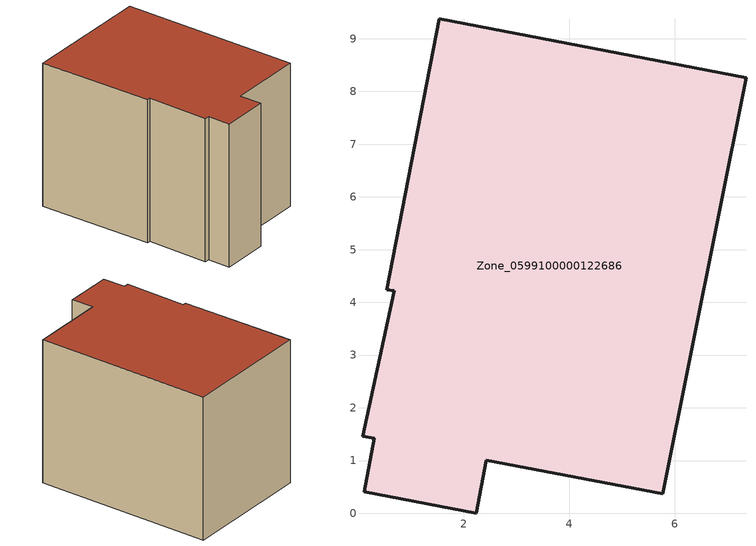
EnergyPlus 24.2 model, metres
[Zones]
Zone_0599100000122686
 floor ground (C_G): 0.3,1.42 0.08,1.46 0.68,4.22 0.53,4.24 1.53,9.38 7.35,8.26 5.77,0.37 2.42,1.01 2.23,0 0.11,0.41 z0
 wall outside (C_F): 0.11,0.41 2.23,0 2.42,1.01 5.77,0.37 7.35,8.26 1.53,9.38 0.53,4.24 0.68,4.22 0.08,1.46 0.3,1.42 0.11,0.41 z0:6.56
 roof outside (C_R): 0.08,1.46 0.3,1.42 0.11,0.41 2.23,0 2.42,1.01 5.77,0.37 7.35,8.26 1.53,9.38 0.53,4.24 0.68,4.22 z6.56
[BUILDING]
Pand.0599100000122686: North Axis=0; Terrain=City; Loads Convergence Tolerance Value=0.04; Temperature Convergence Tolerance Value=0.4; Solar Distribution=FullExterior; Maximum Number of Warmup Days=25; Minimum Number of Warmup Days=1
[Site:Location]
Rotterdam.The.Hague.AP_ZH_NLD Design_Conditions: Latitude=51.96; Longitude=4.45; Time Zone=1; Elevation=-4.5
[SITE:GROUNDTEMPERATURE:BUILDINGSURFACE]
18, 18, 18, 18, 18, 18, 18, 18, 18, 18, 18, 18
[MATERIAL] Thermal Absorptance=0.9; Solar Absorptance=0.7; Visible Absorptance=0.7
Name | Roughness | Thickness | Conductivity | Density | Specific Heat
G.TC.1946-1964 | MediumSmooth | 0.15 | 1 | 540 | 1210
F.TC.1946-1964 | Rough | 0.3 | 0.857143 | 1920 | 840
R.TC.1946-1964 | MediumRough | 0.2 | 0.235294 | 1500 | 1000
[CONSTRUCTION]
C_G: G.TC.1946-1964
C_F: F.TC.1946-1964
C_R: R.TC.1946-1964
[ZONE]
Zone_0599100000122686: Type=1; Multiplier=1; Ceiling Height=Autocalculate; Volume=Autocalculate; Floor Area=autocalculate; Part of Total Floor Area=Yes
[ZONEINFILTRATION:DESIGNFLOWRATE]
Infil_Zone_0599100000122686: Zone or ZoneList or Space or SpaceList=Zone_0599100000122686; Schedule=AlwaysOn; Design Flow Rate Calculation Method=Flow/Area; Flow Rate per Floor Area=0.003; Constant Term Coefficient=1; Temperature Term Coefficient=0; Velocity Term Coefficient=0; Velocity Squared Term Coefficient=0
[HVACTEMPLATE:ZONE:IDEALLOADSAIRSYSTEM]
Zone_0599100000122686: Maximum Heating Supply Air Temperature=50; Minimum Cooling Supply Air Temperature=13; Maximum Heating Supply Air Humidity Ratio=0.0156; Minimum Cooling Supply Air Humidity Ratio=0.0077; Heating Limit=NoLimit; Cooling Limit=NoLimit; Dehumidification Control Type=ConstantSensibleHeatRatio; Cooling Sensible Heat Ratio=0.7; Dehumidification Setpoint=60; Humidification Control Type=None; Humidification Setpoint=30; Outdoor Air Method=None; Outdoor Air Flow Rate per Person=0.00944; Outdoor Air Flow Rate per Zone Floor Area=0; Outdoor Air Flow Rate per Zone=0; Demand Controlled Ventilation Type=None; Outdoor Air Economizer Type=NoEconomizer; Heat Recovery Type=None; Sensible Heat Recovery Effectiveness=0.7; Latent Heat Recovery Effectiveness=0.65
[ZONECONTROL:THERMOSTAT]
ThermostatControl_Zone_0599100000122686: Zone or ZoneList=Zone_0599100000122686; Control Type Schedule=DualSetpointControlType; Control 1=Thermostat_Zone_0599100000122686; Temperature Difference Between Cutout And Setpoint=0
[THERMOSTATSETPOINT:DUALSETPOINT]
Thermostat_Zone_0599100000122686: Heating Setpoint Temperature Schedule=HeatingSetpoint_Zone_0599100000122686; Cooling Setpoint Temperature Schedule=CoolingSetpoint_Zone_0599100000122686
[SCHEDULE:COMPACT]
HeatingSetpoint_Zone_0599100000122686: Through: 12/31, For: AllDays, Until: 24:00, 21
CoolingSetpoint_Zone_0599100000122686: Through: 12/31, For: AllDays, Until: 24:00, 24
DualSetpointControlType: Through: 12/31, For: AllDays, Until: 24:00, 4
AlwaysOn: Through: 12/31, For: AllDays, Until: 24:00, 1
